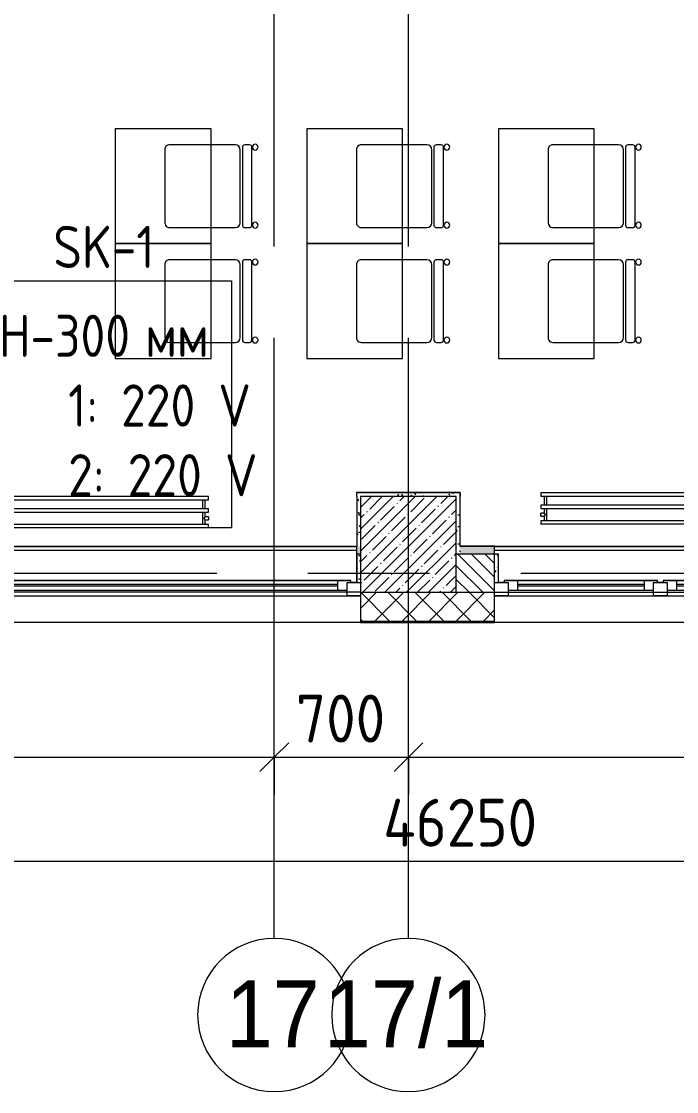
# Model space of a CAD drawing. Header units: millimetres. Extents: x 35111 to 235598, y -8553 to 29000.
# Drawn here: x 59140 to 62560, y -2706 to 2880 of the extents above; entities that cross this region are included whole.
import ezdxf

# ---------------------------------------------------------------- set-up
doc = ezdxf.new("R2010")
doc.units = ezdxf.units.MM
doc.linetypes.add('Осевая', pattern=[3175, 635, -476.25, 1587.5, -476.25])
for name, color, linetype, lineweight in [('A-ANNO-DIMS', 7, 'Continuous', 9), ('A-ANNO-DIMS-100', 7, 'Continuous', 9), ('A-GLAZ', 7, 'Continuous', 9), ('A-GLAZ-1', 7, 'Continuous', 13), ('A-WALL', 7, 'Continuous', 9), ('E-ELEC-FIXT-IDEN', 7, 'Continuous', 9), ('I-WALL', 7, 'Continuous', 9), ('M-EQPM', 7, 'Continuous', 9), ('S-COLS', 7, 'Continuous', 9), ('Оси', 7, 'Continuous', 9), ('Оси-1', 7, 'Continuous', 20), ('Оси-2', 7, 'Осевая', 9)]:
    doc.layers.add(name, color=color, linetype=linetype, lineweight=lineweight)
for name, color, linetype, lineweight, true_color in [('A-WALL-1', 7, 'Continuous', 9, 0x3c3c3c), ('A-WALL-FNSH-1', 7, 'Continuous', 9, 0x3c3c3c), ('I-FURN-1', 7, 'Continuous', 9, 0xf0f0f0)]:
    doc.layers.add(name, color=color, linetype=linetype, lineweight=lineweight, true_color=true_color)
doc.styles.add('Arial', font='arial.ttf', dxfattribs={"width": 0.9, "height": 350})
doc.styles.add('GOST Common_1', font='GOST_Common.ttf', dxfattribs={"width": 0.9, "height": 220})
doc.styles.add('ISOCPEUR', font='isocpeur.ttf', dxfattribs={"width": 0.9, "height": 250})
doc.dimstyles.new('ISO-2_5_0_9К_БОЛЬШОЙ', dxfattribs={"dimscale": 304.8, "dimtxt": 248.995294, "dimasz": 0.492126, "dimexe": 0.393701, "dimexo": 0.984252, "dimgap": 0, "dimtad": 1, "dimdec": 0, "dimrnd": 10, "dimzin": 0, "dimdsep": 46, "dimtxsty": 'ISOCPEUR', "dimblk1": 'OBLIQUE', "dimblk2": 'OBLIQUE', "dimsah": 1, "dimcen": 0.09, "dimdle": 0.393701, "dimazin": 0, "dimtfac": 1, "dimtdec": 4, "dimtix": 1, "dimtmove": 0, "dimatfit": 3, "dimfxl": 1, "dimtvp": 1, "dimtolj": 1, "dimtzin": 0, "dimarcsym": 2})
pattern_1 = [(0, (0, 0), (121.92, 30.48), [10.058, -81.382, 10.058, -81.382, -487.68]), (0, (0, 0), (121.92, 30.48), [-182.88, 10.058, -172.822, 10.058, -81.382, -213.36]), (0, (0, 0), (121.92, 30.48), [-457.2, 10.058, -50.902, 10.058, -142.342]), (120, (45.72, 15.24), (-87.356454, 90.345817), [10.058, -81.382, 10.058, -81.382, -487.68]), (120, (45.72, 15.24), (-87.356454, 90.345817), [-182.88, 10.058, -172.822, 10.058, -81.382, -213.36]), (120, (45.72, 15.24), (-87.356454, 90.345817), [-457.2, 10.058, -50.902, 10.058, -142.342]), (240, (60.96, 76.2), (-34.563546, -120.825817), [10.058, -81.382, 10.058, -81.382, -487.68]), (240, (60.96, 76.2), (-34.563546, -120.825817), [-182.88, 10.058, -172.822, 10.058, -81.382, -213.36]), (240, (60.96, 76.2), (-34.563546, -120.825817), [-457.2, 10.058, -50.902, 10.058, -142.342])]

# ---------------------------------------------------------------- blocks, each defined once
blk = doc.blocks.new('BSC_Колонна _Прямоугольная - 500х500-V9-План размещения напольных электротехнических лючков и розеток 3 этажа в осях 12-23')
at = {"layer": 'S-COLS'}
h = blk.add_hatch(dxfattribs=at)
h.set_pattern_fill('FP_10', color=256, style=0, pattern_type=2)
h.set_pattern_definition([(45, (-61160, -150), (-57.02463, 57.02463), []), (45, (-61102.975, -150), (-57.02463, 57.02463), [100.806, -20.161, 3.353, -16.808])])
h.paths.add_polyline_path([(-250, -250), (250, -250), (250, 250), (-250, 250)])
for p, q in [((250, 250), (-250, 250)), ((-250, 250), (-250, -250)), ((250, -250), (250, 250)), ((-250, -250), (250, -250))]:
    blk.add_line(p, q, dxfattribs=at)
blk = doc.blocks.new('120_Окно_СКБ_2Ст - 120_Окно_СКБ_2Ст 3100х2500 _мал_створка слева_ 2-22446355-План размещения напольных электротехнических лючков и розеток 3 этажа в осях 12-23')
at = {"layer": 'A-GLAZ'}
for p, q in [((1550, -57), (-1550, -57)), ((-1430, -107), (600, -107)), ((770, -107), (1430, -107)), ((-1530, -127), (-1500, -127)), ((600, -117), (-1430, -117)), ((670, -127), (700, -127)), ((1430, -117), (770, -117)), ((1500, -127), (1530, -127))]:
    blk.add_line(p, q, dxfattribs=at)
at = {"layer": 'A-GLAZ-1'}
for p, q in [((-1550, -127), (-1550, -57)), ((-1550, -57), (-1480, -57)), ((-1480, -57), (-1480, -127)), ((650, -87), (-1480, -87)), ((-1480, -87), (-1480, -127)), ((-1430, -137), (-1430, -87)), ((600, -137), (600, -87)), ((650, -127), (650, -57)), ((650, -57), (720, -57)), ((650, -127), (650, -87)), ((720, -57), (720, -127)), ((1480, -87), (720, -87)), ((720, -87), (720, -127)), ((770, -137), (770, -87)), ((1430, -137), (1430, -87)), ((1480, -127), (1480, -57)), ((1480, -57), (1550, -57)), ((1480, -127), (1480, -87)), ((1550, -57), (1550, -127)), ((-1480, -127), (-1550, -127)), ((-1480, -127), (-1500, -127)), ((-1500, -127), (-1500, -137)), ((-1500, -137), (670, -137)), ((670, -137), (-1500, -137)), ((720, -127), (650, -127)), ((670, -127), (650, -127)), ((670, -137), (670, -127)), ((720, -127), (700, -127)), ((700, -127), (700, -137)), ((700, -137), (1500, -137)), ((1500, -137), (700, -137)), ((1550, -127), (1480, -127)), ((1500, -127), (1480, -127)), ((1500, -137), (1500, -127))]:
    blk.add_line(p, q, dxfattribs=at)
blk = doc.blocks.new('120_Окно_СКБ_2Ст - 120_Окно_СКБ_2Ст 2100х2400 _мал створка справа_-22446225-План размещения напольных электротехнических лючков и розеток 3 этажа в осях 12-23')
at = {"layer": 'A-GLAZ'}
for p, q in [((1050, -57), (-1050, -57)), ((-930, -107), (100, -107)), ((270, -107), (930, -107)), ((-1030, -127), (-1000, -127)), ((100, -117), (-930, -117)), ((170, -127), (200, -127)), ((930, -117), (270, -117)), ((1000, -127), (1030, -127))]:
    blk.add_line(p, q, dxfattribs=at)
at = {"layer": 'A-GLAZ-1'}
for p, q in [((-1050, -127), (-1050, -57)), ((-1050, -57), (-980, -57)), ((-980, -57), (-980, -127)), ((150, -87), (-980, -87)), ((-980, -87), (-980, -127)), ((-930, -137), (-930, -87)), ((100, -137), (100, -87)), ((150, -127), (150, -57)), ((150, -57), (220, -57)), ((150, -127), (150, -87)), ((220, -57), (220, -127)), ((980, -87), (220, -87)), ((220, -87), (220, -127)), ((270, -137), (270, -87)), ((930, -137), (930, -87)), ((980, -127), (980, -57)), ((980, -57), (1050, -57)), ((980, -127), (980, -87)), ((1050, -57), (1050, -127)), ((-980, -127), (-1050, -127)), ((-980, -127), (-1000, -127)), ((-1000, -127), (-1000, -137)), ((-1000, -137), (170, -137)), ((170, -137), (-1000, -137)), ((220, -127), (150, -127)), ((170, -127), (150, -127)), ((170, -137), (170, -127)), ((220, -127), (200, -127)), ((200, -127), (200, -137)), ((200, -137), (1000, -137)), ((1000, -137), (200, -137)), ((1050, -127), (980, -127)), ((1000, -127), (980, -127)), ((1000, -137), (1000, -127))]:
    blk.add_line(p, q, dxfattribs=at)
blk = doc.blocks.new('Стол базовый прямоугольный - 1_7а-25476368-План размещения напольных электротехнических лючков и розеток 3 этажа в осях 12-23')
at = {"layer": 'I-FURN-1'}
for p, q in [((250, 300), (-250, 300)), ((-250, 300), (-250, -300)), ((250, -300), (250, 300)), ((-250, -300), (250, -300))]:
    blk.add_line(p, q, dxfattribs=at)
blk = doc.blocks.new('Стул Breuer - 1_9а-25403171-План размещения напольных электротехнических лючков и розеток 3 этажа в осях 12-23')
at = {"layer": 'I-FURN-1'}
for p, q in [((190.5, 241.3), (-190.5, 241.3)), ((-215.9, 215.9), (-215.9, 0)), ((215.9, 0), (215.9, 215.9)), ((-215.9, 0), (-215.9, -127)), ((215.9, -127), (215.9, 0)), ((203.2, -163.5), (-203.2, -163.5)), ((-190.5, -152.4), (190.5, -152.4)), ((-215.9, -176.2), (-215.9, -200.8)), ((-203.2, -213.5), (203.2, -213.5)), ((215.9, -200.8), (215.9, -176.2))]:
    blk.add_line(p, q, dxfattribs=at)
for centre, radius, start, end in [((-190.5, 215.9), 25.4, 90, 180), ((190.5, 215.9), 25.4, 0, 90), ((-190.5, -127), 25.4, 180, 270), ((-203.2, -176.2), 12.7, 90, 180), ((190.5, -127), 25.4, 270, 360), ((203.2, -176.2), 12.7, 360, 90), ((-203.5, -230.6), 15.1, 360, 180), ((-203.2, -200.8), 12.7, 180, 270), ((203.7, -230.6), 15.1, 360, 180), ((203.2, -200.8), 12.7, 270, 360), ((-203.5, -230.6), 15.1, 180, 360), ((203.7, -230.6), 15.1, 180, 360)]:
    blk.add_arc(centre, radius, start, end, dxfattribs=at)
blk = doc.blocks.new('Стул Breuer - 1_9а-V101-План размещения напольных электротехнических лючков и розеток 3 этажа в осях 12-23')
at = {"layer": 'I-FURN-1'}
for p, q in [((190.5, 241.3), (-190.5, 241.3)), ((-215.9, 215.9), (-215.9, 0)), ((215.9, 0), (215.9, 215.9)), ((-215.9, 0), (-215.9, -127)), ((215.9, -127), (215.9, 0)), ((203.2, -163.5), (-203.2, -163.5)), ((-190.5, -152.4), (190.5, -152.4)), ((-215.9, -176.2), (-215.9, -200.8)), ((-203.2, -213.5), (203.2, -213.5)), ((215.9, -200.8), (215.9, -176.2))]:
    blk.add_line(p, q, dxfattribs=at)
for centre, radius, start, end in [((-190.5, 215.9), 25.4, 135, 165), ((-190.5, 215.9), 25.4, 105, 135), ((-190.5, 215.9), 25.4, 90, 105), ((190.5, 215.9), 25.4, 45, 90), ((190.5, 215.9), 25.4, 0, 45), ((-190.5, 215.9), 25.4, 165, 180), ((-190.5, -127), 25.4, 180, 270), ((-203.2, -176.2), 12.7, 90, 180), ((190.5, -127), 25.4, 270, 360), ((203.2, -176.2), 12.7, 360, 90), ((-203.5, -230.6), 15.1, 360, 180), ((-203.2, -200.8), 12.7, 180, 270), ((203.7, -230.6), 15.1, 360, 180), ((203.2, -200.8), 12.7, 270, 360), ((-203.5, -230.6), 15.1, 180, 360), ((203.7, -230.6), 15.1, 180, 360)]:
    blk.add_arc(centre, radius, start, end, dxfattribs=at)
blk = doc.blocks.new('Стул Breuer - 1_9а-V71-План размещения напольных электротехнических лючков и розеток 3 этажа в осях 12-23')
at = {"layer": 'I-FURN-1'}
for p, q in [((190.5, 241.3), (-190.5, 241.3)), ((-215.9, 215.9), (-215.9, 0)), ((215.9, 0), (215.9, 215.9)), ((-215.9, 0), (-215.9, -127)), ((215.9, -127), (215.9, 0)), ((203.2, -163.5), (-203.2, -163.5)), ((-190.5, -152.4), (190.5, -152.4)), ((-215.9, -176.2), (-215.9, -200.8)), ((-203.2, -213.5), (203.2, -213.5)), ((215.9, -200.8), (215.9, -176.2))]:
    blk.add_line(p, q, dxfattribs=at)
for centre, radius, start, end in [((-190.5, 215.9), 25.4, 120, 180), ((-190.5, 215.9), 25.4, 90, 120), ((190.5, 215.9), 25.4, 0, 90), ((-190.5, -127), 25.4, 180, 270), ((-203.2, -176.2), 12.7, 90, 180), ((190.5, -127), 25.4, 270, 360), ((203.2, -176.2), 12.7, 360, 90), ((-203.5, -230.6), 15.1, 360, 180), ((-203.2, -200.8), 12.7, 180, 270), ((203.7, -230.6), 15.1, 360, 180), ((203.2, -200.8), 12.7, 270, 360), ((-203.5, -230.6), 15.1, 180, 360), ((203.7, -230.6), 15.1, 180, 360)]:
    blk.add_arc(centre, radius, start, end, dxfattribs=at)
blk = doc.blocks.new('Стул Breuer - 1_9а-V103-План размещения напольных электротехнических лючков и розеток 3 этажа в осях 12-23')
at = {"layer": 'I-FURN-1'}
for p, q in [((190.5, 241.3), (-190.5, 241.3)), ((-215.9, 215.9), (-215.9, 0)), ((215.9, 0), (215.9, 215.9)), ((-215.9, 0), (-215.9, -127)), ((215.9, -127), (215.9, 0)), ((203.2, -163.5), (-203.2, -163.5)), ((-190.5, -152.4), (190.5, -152.4)), ((-215.9, -176.2), (-215.9, -200.8)), ((-203.2, -213.5), (203.2, -213.5)), ((215.9, -200.8), (215.9, -176.2))]:
    blk.add_line(p, q, dxfattribs=at)
for centre, radius, start, end in [((-190.5, 215.9), 25.4, 150, 180), ((-190.5, 215.9), 25.4, 105, 150), ((-190.5, 215.9), 25.4, 90, 105), ((190.5, 215.9), 25.4, 75, 90), ((190.5, 215.9), 25.4, 45, 75), ((190.5, 215.9), 25.4, 15, 45), ((190.5, 215.9), 25.4, 0, 15), ((-190.5, -127), 25.4, 180, 270), ((-203.2, -176.2), 12.7, 90, 180), ((190.5, -127), 25.4, 270, 360), ((203.2, -176.2), 12.7, 360, 90), ((-203.5, -230.6), 15.1, 360, 180), ((-203.2, -200.8), 12.7, 180, 270), ((203.7, -230.6), 15.1, 360, 180), ((203.2, -200.8), 12.7, 270, 360), ((-203.5, -230.6), 15.1, 180, 360), ((203.7, -230.6), 15.1, 180, 360)]:
    blk.add_arc(centre, radius, start, end, dxfattribs=at)
blk = doc.blocks.new('Стул Breuer - 1_9а-V95-План размещения напольных электротехнических лючков и розеток 3 этажа в осях 12-23')
at = {"layer": 'I-FURN-1'}
for p, q in [((190.5, 241.3), (-190.5, 241.3)), ((-215.9, 215.9), (-215.9, 0)), ((215.9, 0), (215.9, 215.9)), ((-215.9, 0), (-215.9, -127)), ((215.9, -127), (215.9, 0)), ((203.2, -163.5), (-203.2, -163.5)), ((-190.5, -152.4), (190.5, -152.4)), ((-215.9, -176.2), (-215.9, -200.8)), ((-203.2, -213.5), (203.2, -213.5)), ((215.9, -200.8), (215.9, -176.2))]:
    blk.add_line(p, q, dxfattribs=at)
for centre, radius, start, end in [((-190.5, 215.9), 25.4, 150, 180), ((-190.5, 215.9), 25.4, 90, 150), ((190.5, 215.9), 25.4, 0, 90), ((-190.5, -127), 25.4, 180, 270), ((-203.2, -176.2), 12.7, 90, 180), ((190.5, -127), 25.4, 270, 360), ((203.2, -176.2), 12.7, 360, 90), ((-203.5, -230.6), 15.1, 360, 180), ((-203.2, -200.8), 12.7, 180, 270), ((203.7, -230.6), 15.1, 360, 180), ((203.2, -200.8), 12.7, 270, 360), ((-203.5, -230.6), 15.1, 180, 360), ((203.7, -230.6), 15.1, 180, 360)]:
    blk.add_arc(centre, radius, start, end, dxfattribs=at)
blk = doc.blocks.new('radiator_prado_classic_z_tip_30_po exemplyaru - Classic Z Тип 30-500-30677899-План размещения напольных электротехнических лючков и розеток 3 этажа в осях 12-23')
at = {"layer": 'M-EQPM'}
for p, q in [((0, 228), (0, 210)), ((1600, 228), (0, 228)), ((1600, 210), (1600, 228)), ((0, 210), (1600, 210)), ((17.5, 210), (17.5, 164)), ((32.5, 164), (32.5, 210)), ((1567.5, 210), (1567.5, 164)), ((1582.5, 164), (1582.5, 210)), ((1600, 164), (0, 164)), ((0, 164), (0, 146)), ((0, 146), (1600, 146)), ((17.5, 121.5), (0, 121.5)), ((17.5, 121.5), (0, 121.5)), ((0, 121.5), (0, 121.2)), ((0, 106.5), (0, 121.5)), ((0, 121.2), (0, 121.2)), ((17.5, 146), (17.5, 121.5)), ((32.5, 82), (32.5, 146)), ((1567.5, 146), (1567.5, 82)), ((1582.5, 121.5), (1582.5, 146)), ((1600, 121.5), (1582.5, 121.5)), ((1600, 121.5), (1582.5, 121.5)), ((1600, 146), (1600, 164)), ((1600, 121.5), (1600, 106.5)), ((1600, 121.2), (1600, 121.5)), ((1600, 121.5), (1600, 121.2)), ((1600, 121.2), (1600, 121.5)), ((0, 106.8), (0, 106.5)), ((0, 106.8), (0, 106.8)), ((0, 106.5), (17.5, 106.5)), ((0, 106.5), (17.5, 106.5)), ((1600, 82), (0, 82)), ((0, 82), (0, 64)), ((1600, 64), (0, 64)), ((17.5, 106.5), (17.5, 82)), ((1582.5, 82), (1582.5, 106.5)), ((1582.5, 106.5), (1600, 106.5)), ((1582.5, 106.5), (1600, 106.5)), ((1600, 106.5), (1600, 106.8)), ((1600, 106.8), (1600, 106.5)), ((1600, 106.5), (1600, 106.8)), ((1600, 64), (1600, 82))]:
    blk.add_line(p, q, dxfattribs=at)
for points, knots in [([(25, 114), (24.5, 114.5), (23.6, 115.4), (22.4, 116.6), (21.6, 117.4), (21.1, 117.9), (20.8, 118.2), (20.5, 118.5), (20.2, 118.8), (19.8, 119.1), (19.6, 119.4), (19.3, 119.7), (19, 120), (18.7, 120.3), (18.5, 120.5), (18.3, 120.7), (18.1, 120.9), (17.9, 121.1), (17.8, 121.2), (17.7, 121.3), (17.5, 121.5), (17.5, 121.5), (17.5, 121.5)], [0, 0, 0, 0, 0.142857, 0.285714, 0.357143, 0.392857, 0.428571, 0.464286, 0.5, 0.535714, 0.571429, 0.607143, 0.642857, 0.678571, 0.714286, 0.75, 0.785714, 0.821429, 0.857143, 0.892857, 0.928571, 1, 1, 1, 1]), ([(17.5, 106.5), (17.5, 106.5), (17.5, 106.5), (17.7, 106.7), (17.8, 106.8), (17.9, 106.9), (18.1, 107.1), (18.3, 107.3), (18.5, 107.5), (18.7, 107.7), (19, 108), (19.3, 108.3), (19.6, 108.6), (19.8, 108.9), (20.3, 109.3), (20.7, 109.7), (21.1, 110.1), (21.6, 110.6), (22.4, 111.4), (23.6, 112.6), (24.5, 113.5), (25, 114)], [0, 0, 0, 0, 0.071429, 0.107143, 0.142857, 0.178571, 0.214286, 0.25, 0.285714, 0.321429, 0.357143, 0.392857, 0.428571, 0.464286, 0.5, 0.571429, 0.607143, 0.642857, 0.714286, 0.857143, 1, 1, 1, 1]), ([(1575, 114), (1575.5, 114.5), (1576.4, 115.4), (1577.6, 116.6), (1578.4, 117.4), (1578.9, 117.9), (1579.2, 118.2), (1579.5, 118.5), (1579.8, 118.8), (1580.1, 119.2), (1580.4, 119.4), (1580.7, 119.7), (1581, 120), (1581.3, 120.3), (1581.5, 120.5), (1581.7, 120.7), (1581.9, 120.9), (1582.1, 121.1), (1582.2, 121.2), (1582.3, 121.3), (1582.5, 121.5), (1582.5, 121.5), (1582.5, 121.5)], [0, 0, 0, 0, 0.142857, 0.285714, 0.357143, 0.392857, 0.428571, 0.464286, 0.5, 0.535714, 0.571429, 0.607143, 0.642857, 0.678571, 0.714286, 0.75, 0.785714, 0.821429, 0.857143, 0.892857, 0.928571, 1, 1, 1, 1]), ([(1582.5, 106.5), (1582.5, 106.5), (1582.5, 106.5), (1582.3, 106.7), (1582.2, 106.8), (1582.1, 106.9), (1581.9, 107.1), (1581.7, 107.3), (1581.5, 107.5), (1581.3, 107.7), (1581, 108), (1580.7, 108.3), (1580.4, 108.6), (1580.1, 108.8), (1579.7, 109.3), (1579.3, 109.7), (1578.9, 110.1), (1578.4, 110.6), (1577.6, 111.4), (1576.4, 112.6), (1575.5, 113.5), (1575, 114)], [0, 0, 0, 0, 0.071429, 0.107143, 0.142857, 0.178571, 0.214286, 0.25, 0.285714, 0.321429, 0.357143, 0.392857, 0.428571, 0.464286, 0.5, 0.571429, 0.607143, 0.642857, 0.714286, 0.857143, 1, 1, 1, 1])]:
    blk.add_open_spline(points, degree=3, knots=knots, dxfattribs=at)
blk = doc.blocks.new('Ось сетки - D8-29747960-План размещения напольных электротехнических лючков и розеток 3 этажа в осях 12-23')
at = {"layer": 'Оси-1'}
for start, end in [(360, 180), (180, 360)]:
    blk.add_arc((0, 0), 4, start, end, dxfattribs=at)
blk = doc.blocks.new('DIMBLOCK36-План размещения напольных электротехнических лючков и розеток 3 этажа в осях 12-23')
at = {"layer": 'A-ANNO-DIMS-100'}
for p, q in [((38310, -1698.2), (38310, -1384.2)), ((84560, -1698.2), (84560, -1384.2)), ((38190, -1504.2), (84680, -1504.2)), ((38310, -1504.2), (38310, -1698.2)), ((84560, -1504.2), (84560, -1698.2))]:
    blk.add_line(p, q, dxfattribs=at)
at = {"layer": 'A-ANNO-DIMS-100', "lineweight": 20}
for p, q in [((38310, -1504.2), (38385, -1429.2)), ((84560, -1504.2), (84635, -1429.2)), ((38310, -1504.2), (38235, -1579.2)), ((84560, -1504.2), (84485, -1579.2))]:
    blk.add_line(p, q, dxfattribs=at)
at = {"layer": 'A-ANNO-DIMS-100', "color": 0, "insert": (61028, -1177.6), "char_height": 250, "width": 976.828, "attachment_point": 1, "line_spacing_factor": 1.149209, "style": 'ISOCPEUR'}
blk.add_mtext('46250', dxfattribs=at)
blk = doc.blocks.new('_Oblique')
at = {"color": 0, "linetype": 'ByBlock', "lineweight": -2}
blk.add_line((-0.5, -0.5), (0.5, 0.5), dxfattribs=at)
blk = doc.blocks.new('DIMBLOCK45-План размещения напольных электротехнических лючков и розеток 3 этажа в осях 12-23')
at = {"layer": 'A-ANNO-DIMS-100'}
for p, q in [((56660, -1154.7), (56660, -840.7)), ((60460, -1154.7), (60460, -840.7)), ((56660, -960.7), (60460, -960.7)), ((56660, -960.7), (56660, -1154.7)), ((60460, -960.7), (60460, -1154.7))]:
    blk.add_line(p, q, dxfattribs=at)
at = {"layer": 'A-ANNO-DIMS-100', "lineweight": 20}
for p, q in [((56660, -960.7), (56735, -885.7)), ((60460, -960.7), (60535, -885.7)), ((56660, -960.7), (56585, -1035.7)), ((60460, -960.7), (60385, -1035.7))]:
    blk.add_line(p, q, dxfattribs=at)
at = {"layer": 'A-ANNO-DIMS-100', "color": 0, "insert": (58244, -634.1), "char_height": 250, "width": 758.478, "attachment_point": 1, "line_spacing_factor": 1.149209, "style": 'ISOCPEUR'}
blk.add_mtext('3800', dxfattribs=at)
blk = doc.blocks.new('DIMBLOCK46-План размещения напольных электротехнических лючков и розеток 3 этажа в осях 12-23')
at = {"layer": 'A-ANNO-DIMS-100'}
for p, q in [((60460, -1154.7), (60460, -840.7)), ((61160, -1154.7), (61160, -840.7)), ((60460, -960.7), (61160, -960.7)), ((60460, -960.7), (60460, -1154.7)), ((61160, -960.7), (61160, -1154.7))]:
    blk.add_line(p, q, dxfattribs=at)
at = {"layer": 'A-ANNO-DIMS-100', "lineweight": 20}
for p, q in [((60460, -960.7), (60535, -885.7)), ((61160, -960.7), (61235, -885.7)), ((60460, -960.7), (60385, -1035.7)), ((61160, -960.7), (61085, -1035.7))]:
    blk.add_line(p, q, dxfattribs=at)
at = {"layer": 'A-ANNO-DIMS-100', "color": 0, "insert": (60573, -634.1), "char_height": 250, "width": 568.858, "attachment_point": 1, "line_spacing_factor": 1.149209, "style": 'ISOCPEUR'}
blk.add_mtext('700', dxfattribs=at)
blk = doc.blocks.new('DIMBLOCK47-План размещения напольных электротехнических лючков и розеток 3 этажа в осях 12-23')
at = {"layer": 'A-ANNO-DIMS-100'}
for p, q in [((61160, -1154.7), (61160, -840.7)), ((65660, -1154.7), (65660, -840.7)), ((61160, -960.7), (65660, -960.7)), ((61160, -960.7), (61160, -1154.7)), ((65660, -960.7), (65660, -1154.7))]:
    blk.add_line(p, q, dxfattribs=at)
at = {"layer": 'A-ANNO-DIMS-100', "lineweight": 20}
for p, q in [((61160, -960.7), (61235, -885.7)), ((65660, -960.7), (65735, -885.7)), ((61160, -960.7), (61085, -1035.7)), ((65660, -960.7), (65585, -1035.7))]:
    blk.add_line(p, q, dxfattribs=at)
at = {"layer": 'A-ANNO-DIMS-100', "color": 0, "insert": (63082, -634.1), "char_height": 250, "width": 787.208, "attachment_point": 1, "line_spacing_factor": 1.149209, "style": 'ISOCPEUR'}
blk.add_mtext('4500', dxfattribs=at)

msp = doc.modelspace()

# ---------------------------------------------------------------- hatches: boundary and pattern name
at = {"layer": 'A-WALL'}
h = msp.add_hatch(dxfattribs=at)
h.set_pattern_fill('FP_19', color=256, style=0, pattern_type=2)
h.set_pattern_definition([(135, (0, 0), (-35.35534, -35.35534), [])])
h.paths.add_polyline_path([(65171.9, -100), (65410, -100), (65410, 100), (65160, 100), (65160, -100)])
h.paths.add_polyline_path([(63716, -100), (64260, -100), (64260, 100), (63710, 100), (63710, -100)])
h.paths.add_polyline_path([(61532.2, -100), (61610, -100), (61610, 100), (61410, 100), (61410, -100)])
h.paths.add_polyline_path([(57810, -100), (57810, 100), (56910, 100), (56910, -100), (57164.6, -100)])
h.paths.add_polyline_path([(54980.8, -100), (55510, -100), (55510, 100), (54760, 100), (54760, -100)])
h.paths.add_polyline_path([(52660, -100), (52660, 100), (52410, 100), (52410, -100)])
h.paths.add_polyline_path([(50613.2, -100), (51010, -100), (51010, 100), (50260, 100), (50260, -100)])
h.paths.add_polyline_path([(47910, -100), (48160, -100), (48160, 100), (47910, 100)])
h.paths.add_polyline_path([(44061.7, -100), (44310, -100), (44310, 100), (43410, 100), (43410, -100)])
h.paths.add_polyline_path([(41760, -100), (41760, 100), (41140, 100), (41140, -100), (41150, -100)])
h.paths.add_polyline_path([(42910, -100), (42910, 100), (42660, 100), (42660, -100)])
h = msp.add_hatch(dxfattribs=at)
h.set_pattern_fill('FP_20', color=256, style=0, pattern_type=2)
h.set_pattern_definition([(45, (0, 0), (-70.71068, 70.71068), []), (135, (0, 0), (-70.71068, -70.71068), [])])
h.paths.add_polyline_path([(75700, -250), (75700, -100), (71560, -100), (71560, -250), (73179.2, -250)])
h.paths.add_polyline_path([(70660, -250), (70660, -100), (67060, -100), (67060, -250), (70267.5, -250)])
h.paths.add_polyline_path([(66160, -250), (66160, -100), (65160, -100), (65160, -250), (65899.8, -250)])
h.paths.add_polyline_path([(63710, -250), (64260, -250), (64260, -100), (63710, -100)])
h.paths.add_polyline_path([(61532.2, -250), (61610, -250), (61610, -100), (60910, -100), (60910, -250), (61410, -250)])
h.paths.add_polyline_path([(57810, -250), (57810, -100), (56627.1, -100), (56627.1, -250), (57164.6, -250)])
at = {"layer": 'I-WALL'}
h = msp.add_hatch(dxfattribs=at)
h.set_pattern_fill('FP_71', color=256, style=0, pattern_type=2)
h.set_pattern_definition(pattern_1)
h.paths.add_polyline_path([(60890, 140), (60910, 140), (60910, 420), (60890, 420)])
h = msp.add_hatch(dxfattribs=at)
h.set_pattern_fill('FP_71', color=256, style=0, pattern_type=2)
h.set_pattern_definition(pattern_1)
h.paths.add_polyline_path([(61410, 400), (61430, 400), (61430, 420), (60910, 420), (60910, 400)])
h = msp.add_hatch(dxfattribs=at)
h.set_pattern_fill('FP_71', color=256, style=0, pattern_type=2)
h.set_pattern_definition(pattern_1)
h.paths.add_polyline_path([(61430, 100), (61430, 400), (61410, 400), (61410, 100)])
h = msp.add_hatch(dxfattribs=at)
h.set_pattern_fill('FP_71', color=256, style=0, pattern_type=2)
h.set_pattern_definition(pattern_1)
h.paths.add_polyline_path([(60889, 100), (60910, 100), (60910, 140), (60889, 140)])
h.paths.add_polyline_path([(56930, 100), (57810, 100), (57810, 140), (56930, 140)])
h = msp.add_hatch(dxfattribs=at)
h.set_pattern_fill('FP_71', color=256, style=0, pattern_type=2)
h.set_pattern_definition(pattern_1)
h.paths.add_polyline_path([(64260, 100), (64260, 140), (63710, 140), (63710, 100), (63716, 100)])
h.paths.add_polyline_path([(65160, 100), (65410, 100), (65410, 140), (65160, 140)])
h.paths.add_polyline_path([(61532.2, 100), (61610, 100), (61610, 140), (61430, 140), (61430, 100)])
h = msp.add_hatch(dxfattribs=at)
h.set_pattern_fill('FP_71', color=256, style=0, pattern_type=2)
h.set_pattern_definition(pattern_1)
h.paths.add_polyline_path([(60910, -48), (60910, 100), (60890, 100), (60890, -48)])
h = msp.add_hatch(dxfattribs=at)
h.set_pattern_fill('FP_71', color=256, style=0, pattern_type=2)
h.set_pattern_definition(pattern_1)
h.paths.add_polyline_path([(61630, -48), (61630, 100), (61610, 100), (61610, -48)])

# ---------------------------------------------------------------- linework, layer by layer
at = {"layer": 'A-WALL'}
for p, q in [((61630, 100), (61410, 100)), ((61410, -100), (65410, -100)), ((60910, -258), (57810, -258)), ((60910, -250), (61610, -250)), ((60910, -253), (61610, -253)), ((63710, -258), (61610, -258))]:
    msp.add_line(p, q, dxfattribs=at)
at = {"layer": 'A-WALL-1'}
for p, q in [((61430, 420), (60890, 420)), ((60890, 400), (60890, 140)), ((61430, 140), (61430, 400)), ((60890, 140), (60889, 140)), ((60889, 140), (60889, 100)), ((61610, 140), (61430, 140)), ((61610, -250), (61610, 140)), ((60910, 100), (60890, 100)), ((60890, 100), (60890, -48)), ((61630, -48), (61630, 100)), ((60890, -48), (60910, -48)), ((61610, -48), (61630, -48)), ((60910, -100), (60910, -250))]:
    msp.add_line(p, q, dxfattribs=at)
at = {"layer": 'A-WALL-FNSH-1'}
for p, q in [((60889, 421), (60889, 400)), ((61431, 421), (60889, 421)), ((60889, 400), (60890, 400)), ((60890, 400), (60890, 420)), ((61430, 420), (61430, 400)), ((61430, 400), (61431, 400)), ((61431, 400), (61431, 421)), ((61610, 141), (61430, 141)), ((61610, 140), (61610, 141)), ((60890, 100), (60889, 100)), ((60889, 100), (60889, -48)), ((61631, 100), (61630, 100)), ((61631, -48), (61631, 100)), ((60889, -48), (60890, -48)), ((61630, -48), (61631, -48)), ((60910, -250), (60910, -258)), ((60910, -258), (61610, -258)), ((61610, -258), (61610, -250))]:
    msp.add_line(p, q, dxfattribs=at)
at = {"layer": 'E-ELEC-FIXT-IDEN', "flags": 128}
msp.add_lwpolyline([(58923.5, 1526.8), (60236.8, 1526.8), (60236.8, 235.8), (58923.5, 235.8)], close=True, dxfattribs=at)
at = {"layer": 'I-WALL'}
for p, q in [((57810, 141), (60890, 141)), ((57810, 140), (60889, 140)), ((57810, 120), (60889, 120)), ((61610, 141), (63710, 141)), ((61610, 140), (63710, 140)), ((61610, 120), (63710, 120)), ((60910, -100), (57810, -100))]:
    msp.add_line(p, q, dxfattribs=at)
at = {"layer": 'Оси'}
for p, q in [((60460, -1906.3), (60460, 593.7)), ((61160, -1906.3), (61160, 593.7))]:
    msp.add_line(p, q, dxfattribs=at)
at = {"layer": 'Оси-2'}
for p, q in [((60460, 593.7), (60460, 24850)), ((61160, 593.7), (61160, 24850)), ((38410.7, 0), (82250, 0))]:
    msp.add_line(p, q, dxfattribs=at)

# ---------------------------------------------------------------- block references
at = {"layer": 'A-GLAZ', "rotation": 180}
for name, p in [('120_Окно_СКБ_2Ст - 120_Окно_СКБ_2Ст 3100х2500 _мал_створка слева_ 2-22446355-План размещения напольных электротехнических лючков и розеток 3 этажа в осях 12-23', (59360, -175)), ('120_Окно_СКБ_2Ст - 120_Окно_СКБ_2Ст 2100х2400 _мал створка справа_-22446225-План размещения напольных электротехнических лючков и розеток 3 этажа в осях 12-23', (62660, -175))]:
    msp.add_blockref(name, p, dxfattribs=at)
at = {"layer": 'I-FURN-1'}
for p in [(59880, 2020.1), (60880, 2020.1), (61880, 2020.1), (59880, 1420.1), (60880, 1420.1), (61880, 1420.1)]:
    msp.add_blockref('Стол базовый прямоугольный - 1_7а-25476368-План размещения напольных электротехнических лючков и розеток 3 этажа в осях 12-23', p, dxfattribs=at)
at = {"layer": 'I-FURN-1', "rotation": 89.99999999999959}
for name, p in [('Стул Breuer - 1_9а-V101-План размещения напольных электротехнических лючков и розеток 3 этажа в осях 12-23', (60130, 2020.1)), ('Стул Breuer - 1_9а-V103-План размещения напольных электротехнических лючков и розеток 3 этажа в осях 12-23', (61130, 2020.1)), ('Стул Breuer - 1_9а-25403171-План размещения напольных электротехнических лючков и розеток 3 этажа в осях 12-23', (62130, 2020.1)), ('Стул Breuer - 1_9а-25403171-План размещения напольных электротехнических лючков и розеток 3 этажа в осях 12-23', (60130, 1420.1)), ('Стул Breuer - 1_9а-V71-План размещения напольных электротехнических лючков и розеток 3 этажа в осях 12-23', (61130, 1420.1)), ('Стул Breuer - 1_9а-V95-План размещения напольных электротехнических лючков и розеток 3 этажа в осях 12-23', (62130, 1420.1))]:
    msp.add_blockref(name, p, dxfattribs=at)
at = {"layer": 'M-EQPM'}
for p in [(58517, 172), (61850.7, 191.7)]:
    msp.add_blockref('radiator_prado_classic_z_tip_30_po exemplyaru - Classic Z Тип 30-500-30677899-План размещения напольных электротехнических лючков и розеток 3 этажа в осях 12-23', p, dxfattribs=at)
at = {"layer": 'S-COLS'}
msp.add_blockref('BSC_Колонна _Прямоугольная - 500х500-V9-План размещения напольных электротехнических лючков и розеток 3 этажа в осях 12-23', (61160, 150), dxfattribs=at)
at = {"layer": 'Оси-1', "xscale": 99.99999999999993, "yscale": 99.99999999999993, "zscale": 99.99999999999993}
for p in [(60460, -2306.3), (61160, -2306.3)]:
    msp.add_blockref('Ось сетки - D8-29747960-План размещения напольных электротехнических лючков и розеток 3 этажа в осях 12-23', p, dxfattribs=at)

# ---------------------------------------------------------------- texts
at = {"layer": 'E-ELEC-FIXT-IDEN', "char_height": 220, "attachment_point": 1, "style": 'GOST Common_1'}
for s, insert, width in [('SK-1', (59306.6, 1813.1), 656.582), ('H-300 ', (59023.5, 1349.1), 923.544), ('мм', (59785.5, 1349.1), 375.19), ('   1: 220 V', (59023.5, 985.3), 1291.519), ('   2: 220 V', (59023.5, 621.5), 1342.025)]:
    msp.add_mtext(s, dxfattribs=dict(at, insert=insert, width=width))
at = {"layer": 'Оси', "char_height": 350, "attachment_point": 1, "style": 'Arial'}
for s, insert, width in [('17/1', (60719.7, -2125.6), 1060.633), ('17', (60207.4, -2125.6), 606.076)]:
    msp.add_mtext(s, dxfattribs=dict(at, insert=insert, width=width))

# ---------------------------------------------------------------- dimensions: what is measured, and where the dimension line sits
at = {"layer": 'A-ANNO-DIMS'}
for base, p1, p2, override, picture, middle in [((60460, -960.7), (56660, -854.7), (60460, -854.7), {"dimpost": '<>', "dimfxl": 3800}, 'DIMBLOCK45-План размещения напольных электротехнических лючков и розеток 3 этажа в осях 12-23', (58560, -835.7)), ((61160, -960.7), (60460, -854.7), (61160, -854.7), {"dimpost": '<>', "dimfxl": 700}, 'DIMBLOCK46-План размещения напольных электротехнических лючков и розеток 3 этажа в осях 12-23', (60810, -835.7)), ((65660, -960.7), (61160, -854.7), (65660, -854.7), {"dimpost": '<>', "dimfxl": 4500}, 'DIMBLOCK47-План размещения напольных электротехнических лючков и розеток 3 этажа в осях 12-23', (63410, -835.7)), ((84560, -1504.2), (38310, -1398.2), (84560, -1398.2), {"dimpost": '<>', "dimfxl": 46250}, 'DIMBLOCK36-План размещения напольных электротехнических лючков и розеток 3 этажа в осях 12-23', (61435, -1379.2))]:
    dim = msp.add_linear_dim(base=base, p1=p1, p2=p2, dimstyle='ISO-2_5_0_9К_БОЛЬШОЙ', override=override, dxfattribs=at)
    dim.commit()
    dim.dimension.update_dxf_attribs({"geometry": picture, "text_midpoint": middle})

doc.saveas('drawing.dxf')
